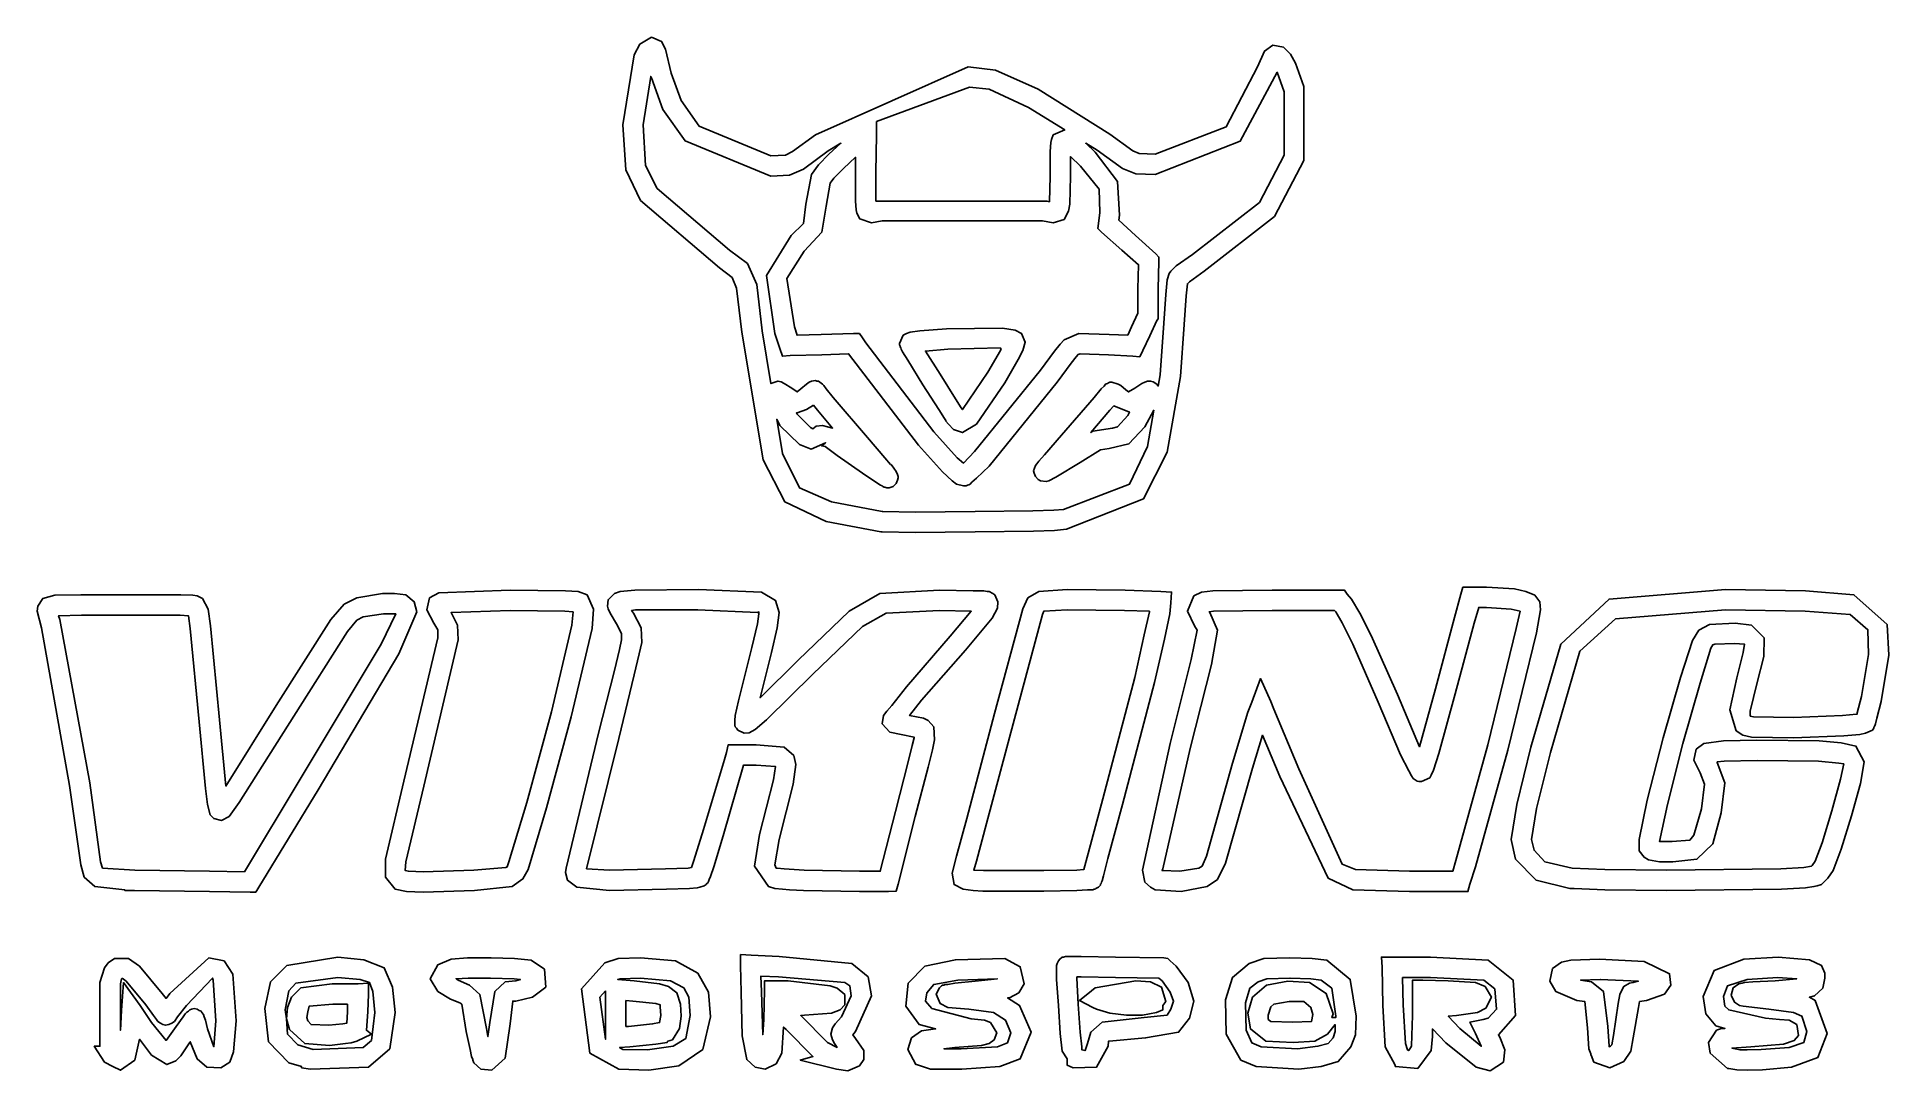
# Model space of a CAD drawing. Extents: x 17.8 to 43.5, y 276.5 to 290.9.
import ezdxf

# ---------------------------------------------------------------- set-up
doc = ezdxf.new("R2010")
doc.units = 0
doc.layers.add('Layer_1', color=7, linetype='CONTINUOUS')

msp = doc.modelspace()

# ---------------------------------------------------------------- linework, layer by layer
at = {"layer": 'Layer_1', "color": 7}
for points in [[(26.317222, 290.879306), (26.158472, 290.782292), (26.079097, 290.632361), (25.920347, 289.662222), (25.964444, 289.036042), (26.167292, 288.612708), (27.260903, 287.677847), (27.437292, 287.545556), (27.499028, 287.395625), (27.569583, 286.787083), (27.869444, 285.014375), (28.169306, 284.432292), (28.742569, 284.158889), (29.501042, 284.017778), (29.518681, 284.017778), (29.977292, 284.008958), (30.806319, 284.017778), (31.617708, 284.026597), (31.90875, 284.035417), (32.076319, 284.053056), (33.143472, 284.476389), (33.469792, 285.120208), (33.655, 286.169722), (33.707917, 286.892917), (33.734361, 287.289792), (33.752, 287.457361), (33.778444, 287.483819), (33.981291, 287.63375), (34.96025, 288.392222), (35.365944, 289.168333), (35.365944, 290.191389), (35.251291, 290.517708), (35.180736, 290.641181), (35.083722, 290.738194), (34.933791, 290.764653), (34.819138, 290.685278), (34.722125, 290.464792), (34.289972, 289.635764), (33.302194, 289.256528), (33.081708, 289.265347), (32.993513, 289.300625), (32.676013, 289.529931), (31.679416, 290.156111), (31.088513, 290.420694), (30.709277, 290.464792), (28.592611, 289.521111), (28.275111, 289.291806), (28.178097, 289.238889), (27.97525, 289.230069), (26.978652, 289.644583), (26.731708, 289.997361), (26.590597, 290.376597), (26.511222, 290.711736), (26.458305, 290.817569), (26.317194, 290.879306), (26.317222, 290.879306)], [(34.995556, 290.394236), (35.092569, 290.120833), (35.092569, 289.238889), (34.748611, 288.58625), (33.822569, 287.863056), (33.593264, 287.704306), (33.522708, 287.63375), (33.496264, 287.598472), (33.46982, 287.510278), (33.452181, 287.307431), (33.425737, 286.910556), (33.37282, 286.196181), (33.346376, 286.037431), (33.328737, 286.063889), (33.27582, 286.099167), (33.240543, 286.107986), (33.196445, 286.107986), (33.161168, 286.090347), (33.11707, 286.072708), (33.020056, 286.010972), (32.931862, 285.958056), (32.896584, 285.984514), (32.826029, 286.04625), (32.790751, 286.063889), (32.702556, 286.090347), (32.676112, 286.090347), (32.658473, 286.081528), (32.640834, 286.072708), (32.61439, 286.063889), (32.596751, 286.037431), (32.552654, 286.002153), (32.45564, 285.878681), (32.005849, 285.358333), (31.767724, 285.084931), (31.688349, 284.996736), (31.661904, 284.961458), (31.644265, 284.935), (31.617821, 284.864444), (31.626627, 284.829167), (31.644265, 284.785069), (31.679543, 284.740972), (31.714821, 284.723333), (31.794196, 284.714514), (31.829474, 284.723333), (31.926488, 284.77625), (32.261627, 284.979097), (32.543849, 285.155486), (32.667321, 285.173125), (32.940724, 285.234861), (33.16121, 285.472986), (33.284682, 285.702292), (33.196488, 285.199583), (32.949543, 284.679236), (32.032321, 284.326458), (31.900029, 284.317639), (31.608988, 284.308819), (30.806418, 284.3), (29.97739, 284.291181), (29.527599, 284.3), (29.518793, 284.3), (28.813238, 284.432292), (28.372266, 284.626319), (28.134141, 285.102569), (28.054766, 285.578819), (28.098863, 285.490625), (28.372266, 285.226042), (28.531016, 285.164306), (28.733863, 285.2525), (28.680946, 285.208403), (28.725043, 285.199583), (28.892613, 285.076111), (29.245391, 284.829167), (29.430599, 284.705694), (29.492335, 284.661597), (29.518779, 284.652778), (29.527585, 284.643958), (29.545224, 284.635139), (29.554029, 284.635139), (29.580473, 284.626319), (29.615751, 284.626319), (29.668668, 284.643958), (29.712765, 284.688056), (29.730404, 284.732153), (29.739209, 284.767431), (29.739209, 284.785069), (29.730404, 284.811528), (29.712765, 284.855625), (29.677487, 284.899722), (29.642209, 284.952639), (29.633404, 284.952639), (29.554029, 285.040833), (29.315904, 285.323056), (28.839654, 285.878681), (28.74264, 286.002153), (28.707362, 286.04625), (28.689723, 286.063889), (28.636807, 286.107986), (28.610362, 286.107986), (28.592724, 286.116806), (28.539807, 286.107986), (28.504529, 286.090347), (28.469251, 286.063889), (28.389876, 286.002153), (28.33696, 285.958056), (28.266404, 286.010972), (28.160571, 286.072708), (28.116474, 286.099167), (28.072376, 286.107986), (27.975362, 286.072708), (27.85189, 286.804722), (27.781335, 287.448542), (27.649043, 287.739583), (27.402099, 287.924792), (26.396682, 288.780278), (26.237932, 289.097778), (26.202654, 289.662222), (26.308487, 290.3325), (26.317307, 290.314861), (26.476057, 289.873889), (26.784737, 289.441736), (27.975362, 288.947847), (28.231126, 288.965486), (28.425154, 289.044861), (28.769112, 289.300625), (28.945501, 289.406458), (28.777932, 289.256528), (28.636821, 289.106597), (28.539807, 288.974306), (28.460432, 288.559792), (28.425154, 288.295208), (28.257585, 288.127639), (27.913626, 287.572014), (28.028279, 286.769444), (28.098835, 286.557778), (28.134112, 286.451944), (28.239946, 286.460764), (28.680918, 286.469583), (29.051335, 286.487222), (30.021474, 285.217222), (30.356612, 284.846806), (30.488904, 284.723333), (30.55064, 284.679236), (30.647654, 284.652778), (30.682932, 284.652778), (30.700571, 284.661597), (30.71821, 284.670417), (30.735849, 284.679236), (30.762293, 284.705694), (30.824029, 284.758611), (31.000418, 284.926181), (31.944098, 286.090347), (32.138126, 286.354931), (32.208682, 286.443125), (32.235126, 286.478403), (32.26157, 286.487222), (32.658445, 286.469583), (32.993584, 286.451944), (33.090598, 286.443125), (33.134695, 286.531319), (33.231709, 286.734167), (33.328723, 286.945833), (33.346362, 286.972292), (33.346362, 286.99875), (33.346362, 287.386806), (33.355167, 287.766042), (33.355167, 287.827778), (33.31107, 287.871875), (33.028848, 288.127639), (32.799542, 288.339306), (32.808347, 288.409861), (32.781903, 288.877292), (32.473223, 289.282986), (32.340931, 289.406458), (32.499681, 289.309444), (32.852459, 289.053681), (33.037667, 288.983125), (33.30225, 288.974306), (34.484056, 289.432917), (34.995584, 290.394236), (34.995556, 290.394236)], [(30.726944, 290.182569), (31.000347, 290.156111), (31.547153, 289.900347), (32.049861, 289.591667), (31.891111, 289.521111), (31.864667, 289.459375), (31.855862, 289.415278), (31.847056, 289.291806), (31.847056, 288.947847), (31.838251, 288.595069), (31.802973, 288.603889), (29.448181, 288.603889), (29.430543, 288.603889), (29.430543, 288.612708), (29.430543, 289.000764), (29.439348, 289.521111), (29.439348, 289.706319), (30.726987, 290.182569), (30.726944, 290.182569)], [(32.129236, 289.22125), (32.270347, 289.088958), (32.526111, 288.771458), (32.534916, 288.445139), (32.517278, 288.295208), (32.508472, 288.224653), (32.561389, 288.171736), (32.843611, 287.924792), (33.072917, 287.721944), (33.064111, 287.386806), (33.064111, 287.051667), (32.975917, 286.857639), (32.923, 286.742986), (32.667222, 286.751806), (32.243889, 286.769444), (32.041042, 286.68125), (31.988125, 286.619514), (31.90875, 286.5225), (31.714722, 286.257917), (30.7975, 285.129028), (30.647569, 284.970278), (30.559375, 285.040833), (30.233056, 285.402431), (29.289375, 286.637153), (29.245278, 286.707708), (29.201181, 286.769444), (29.121806, 286.769444), (28.672014, 286.751806), (28.336875, 286.742986), (28.301597, 286.857639), (28.195764, 287.527917), (28.433889, 287.907153), (28.680833, 288.171736), (28.742569, 288.533333), (28.795486, 288.850833), (28.848403, 288.921389), (28.980694, 289.053681), (29.148264, 289.212431), (29.148264, 289.000764), (29.148264, 288.603889), (29.157069, 288.480417), (29.165875, 288.436319), (29.209972, 288.356944), (29.368722, 288.304028), (29.518652, 288.330486), (31.741152, 288.330486), (31.891083, 288.304028), (32.041013, 288.348125), (32.10275, 288.462778), (32.120388, 288.559792), (32.129194, 288.947847), (32.129194, 289.22125), (32.129236, 289.22125)], [(31.185556, 286.84), (30.409444, 286.831181), (30.039028, 286.804722), (29.906736, 286.787083), (29.853819, 286.769444), (29.809722, 286.742986), (29.756806, 286.628333), (29.756806, 286.610694), (29.765611, 286.593056), (29.765611, 286.584236), (29.774416, 286.566597), (29.783222, 286.548958), (29.80086, 286.513681), (29.871416, 286.399028), (30.083083, 286.055069), (30.303569, 285.711111), (30.382944, 285.587639), (30.400583, 285.561181), (30.400583, 285.552361), (30.43586, 285.508264), (30.506416, 285.437708), (30.629888, 285.393611), (30.823916, 285.508264), (31.220791, 286.081528), (31.405999, 286.407847), (31.467735, 286.531319), (31.503013, 286.645972), (31.450097, 286.769444), (31.361902, 286.813542), (31.185556, 286.84), (31.185556, 286.84)], [(31.159111, 286.566597), (31.159111, 286.557778), (31.167917, 286.557778), (31.159111, 286.531319), (30.982722, 286.231458), (30.629945, 285.711111), (30.612306, 285.737569), (30.532931, 285.861042), (30.321264, 286.205), (30.118417, 286.5225), (30.427097, 286.548958), (31.159111, 286.566597), (31.159111, 286.566597)], [(28.566195, 285.772847), (28.619111, 285.702292), (28.830778, 285.455347), (28.689667, 285.490625), (28.601472, 285.481806), (28.557375, 285.446528), (28.522097, 285.464167), (28.336889, 285.649375), (28.328084, 285.667014), (28.336889, 285.667014), (28.469181, 285.711111), (28.566195, 285.772847), (28.566195, 285.772847)], [(32.728972, 285.764028), (32.949459, 285.675833), (32.923014, 285.631736), (32.781903, 285.472986), (32.711348, 285.455347), (32.437945, 285.41125), (32.411501, 285.393611), (32.676084, 285.702292), (32.729001, 285.764028), (32.728972, 285.764028)], [(22.586597, 283.162292), (22.233819, 283.100556), (22.057431, 283.012361), (21.872222, 282.800694), (21.11375, 281.610069), (20.417014, 280.49), (20.328819, 281.407222), (20.205347, 282.7125), (20.170069, 282.941806), (20.090694, 283.091736), (20.020139, 283.127014), (19.958403, 283.135833), (19.790833, 283.144653), (19.076458, 283.144653), (18.406181, 283.144653), (18.044583, 283.135833), (17.877014, 283.091736), (17.806458, 282.985903), (17.797639, 282.915347), (17.859375, 282.686042), (18.247431, 280.498819), (18.406181, 279.396389), (18.450278, 279.228819), (18.600208, 279.096528), (19.014722, 279.052431), (19.014722, 279.043611), (19.147014, 279.043611), (20.187708, 279.025972), (20.752153, 279.017153), (20.831528, 279.017153), (20.875625, 279.087708), (21.695833, 280.437083), (22.815903, 282.324444), (23.062847, 282.906528), (23.027569, 283.047639), (22.912917, 283.144653), (22.754167, 283.162292), (22.586597, 283.162292), (22.586597, 283.162292)], [(24.359306, 283.206389), (23.371528, 283.171111), (23.239236, 283.100556), (23.203958, 282.932986), (23.300972, 282.747778), (23.353889, 282.659583), (23.353889, 282.544931), (22.886458, 280.560556), (22.630694, 279.475764), (22.630694, 279.228819), (22.762986, 279.06125), (22.921736, 279.025972), (23.151042, 279.017153), (23.865417, 279.043611), (24.385764, 279.096528), (24.535694, 279.202361), (24.60625, 279.334653), (24.862014, 280.190139), (25.205972, 281.451319), (25.497014, 282.677222), (25.514653, 282.941806), (25.426458, 283.144653), (25.302986, 283.18875), (25.126597, 283.197569), (24.359306, 283.206389), (24.359306, 283.206389)], [(26.969875, 283.215208), (26.087931, 283.206389), (25.885084, 283.18875), (25.805709, 283.162292), (25.717514, 283.074097), (25.708695, 282.985903), (25.717514, 282.950625), (25.743972, 282.888889), (25.832167, 282.738958), (25.902722, 282.606667), (25.902722, 282.518472), (25.876264, 282.386181), (25.805709, 282.095139), (25.585222, 281.222014), (25.135431, 279.352292), (25.126611, 279.290556), (25.15307, 279.184722), (25.285361, 279.087708), (25.735153, 279.043611), (26.528903, 279.06125), (26.846403, 279.070069), (26.952236, 279.078889), (26.987514, 279.087708), (27.04925, 279.105347), (27.075709, 279.122986), (27.084528, 279.140625), (27.102167, 279.149444), (27.110986, 279.167083), (27.119806, 279.193542), (27.137445, 279.237639), (27.181542, 279.369931), (27.313834, 279.802083), (27.596056, 280.781042), (27.772445, 280.781042), (28.037028, 280.763403), (28.01057, 280.578194), (27.816542, 279.819722), (27.745986, 279.37875), (27.940014, 279.096528), (28.028209, 279.070069), (28.134042, 279.06125), (28.231056, 279.052431), (28.425084, 279.043611), (29.201195, 279.025972), (29.606889, 279.025972), (29.712722, 279.034792), (29.739167, 279.131806), (29.977292, 280.066667), (30.153681, 280.754583), (30.215417, 280.992708), (30.241861, 281.133819), (30.233056, 281.310208), (30.153681, 281.398403), (30.091944, 281.433681), (29.897917, 281.468958), (30.065486, 281.680625), (30.674028, 282.377361), (31.044444, 282.818333), (31.115, 282.959444), (31.123805, 283.047639), (31.079708, 283.144653), (31.053264, 283.162292), (31.035625, 283.171111), (31.017986, 283.179931), (31.000347, 283.18875), (30.973903, 283.18875), (30.929806, 283.197569), (30.779875, 283.197569), (30.312445, 283.206389), (29.483417, 283.162292), (29.060084, 282.915347), (28.354528, 282.23625), (27.825361, 281.715903), (27.984111, 282.342083), (28.063486, 282.686042), (28.089945, 282.897708), (28.037028, 283.065278), (27.843, 283.179931), (26.969875, 283.215208), (26.969875, 283.215208)], [(32.085153, 283.215208), (31.688278, 283.18875), (31.538347, 283.100556), (31.467792, 282.950625), (31.077226, 281.495955), (30.691681, 280.040208), (30.55057, 279.519861), (30.488834, 279.281736), (30.515278, 279.122986), (30.63875, 279.06125), (30.779861, 279.043611), (30.912153, 279.034792), (31.758819, 279.034792), (32.217431, 279.043611), (32.367361, 279.052431), (32.420278, 279.052431), (32.437917, 279.052431), (32.455556, 279.06125), (32.473194, 279.06125), (32.482, 279.070069), (32.517278, 279.087708), (32.543722, 279.114167), (32.543722, 279.131806), (32.552527, 279.140625), (32.561332, 279.158264), (32.570138, 279.175903), (32.587777, 279.246458), (32.649513, 279.484583), (32.85236, 280.234236), (33.293332, 281.927569), (33.434443, 282.527292), (33.504999, 282.880069), (33.522638, 283.03), (33.531443, 283.179931), (33.381513, 283.18875), (32.887624, 283.206389), (32.085054, 283.215208), (32.085153, 283.215208)], [(37.570847, 283.250486), (37.544403, 283.153472), (37.456209, 282.827153), (37.191625, 281.839375), (36.971139, 281.036806), (36.662459, 281.76), (36.300862, 282.580208), (36.142112, 282.888889), (36.027459, 283.082917), (35.965723, 283.153472), (35.930445, 283.206389), (35.859889, 283.206389), (34.925028, 283.206389), (34.10482, 283.197569), (33.94607, 283.179931), (33.840237, 283.127014), (33.752042, 282.915347), (33.849056, 282.7125), (33.884334, 282.650764), (33.804959, 282.245069), (33.513917, 281.080903), (33.125862, 279.325833), (33.161139, 279.158264), (33.240514, 279.087708), (33.30225, 279.052431), (33.663848, 279.025972), (34.025445, 279.096528), (34.166556, 279.193542), (34.281209, 279.422847), (34.651625, 280.736944), (34.792737, 281.195556), (35.030862, 280.622292), (35.701139, 279.211181), (36.045098, 279.052431), (36.830028, 279.025972), (37.535584, 279.025972), (37.641417, 279.025972), (37.667861, 279.131806), (37.747236, 279.369931), (38.193607, 280.986689), (38.593903, 282.615486), (38.64682, 282.932986), (38.638014, 283.047639), (38.567459, 283.135833), (38.443987, 283.18875), (38.285237, 283.224028), (37.897181, 283.250486), (37.685514, 283.250486), (37.570862, 283.250486), (37.570847, 283.250486)], [(41.213278, 283.215208), (39.59932, 283.082917), (38.929042, 282.456736), (38.514528, 281.027986), (38.3205, 280.234236), (38.241111, 279.749167), (38.302847, 279.475764), (38.585069, 279.184722), (39.0525, 279.070069), (39.114236, 279.070069), (39.537569, 279.052431), (40.393056, 279.043611), (41.989375, 279.06125), (42.324514, 279.078889), (42.439167, 279.096528), (42.483264, 279.105347), (42.545, 279.122986), (42.633194, 279.211181), (42.70375, 279.317014), (42.818403, 279.616875), (42.959514, 280.075486), (43.082986, 280.525278), (43.135903, 280.825139), (43.02125, 281.045625), (42.818403, 281.089722), (42.509722, 281.116181), (41.645417, 281.125), (41.186806, 281.116181), (40.913403, 281.080903), (40.807569, 281.001528), (40.772292, 280.851597), (40.860486, 280.675208), (40.922222, 280.516458), (40.878125, 280.1725), (40.772292, 279.810903), (40.719375, 279.740347), (40.472431, 279.722708), (40.3225, 279.722708), (40.296056, 279.722708), (40.410709, 280.234236), (40.622375, 281.080903), (40.8605, 281.91875), (41.010431, 282.403819), (41.036875, 282.447917), (41.063319, 282.456736), (41.336722, 282.465556), (41.477833, 282.456736), (41.460194, 282.342083), (41.372, 281.989306), (41.274986, 281.548333), (41.36318, 281.257292), (41.451375, 281.195556), (41.574847, 281.169097), (42.15693, 281.160278), (42.853666, 281.186736), (43.074153, 281.204375), (43.153528, 281.222014), (43.250541, 281.266111), (43.26818, 281.292569), (43.26818, 281.301389), (43.276986, 281.319028), (43.285791, 281.327847), (43.294596, 281.354306), (43.312235, 281.433681), (43.373971, 281.662986), (43.479805, 282.306806), (43.45336, 282.730139), (42.994749, 283.144653), (42.324472, 283.197569), (41.213222, 283.215208), (41.213278, 283.215208)], [(22.604236, 282.880069), (22.745347, 282.880069), (22.771806, 282.880069), (22.568958, 282.456736), (21.448889, 280.587014), (20.672778, 279.299375), (20.187708, 279.308194), (19.155833, 279.325833), (18.706042, 279.352292), (18.679583, 279.440486), (18.529653, 280.534097), (18.115139, 282.800694), (18.0975, 282.853611), (18.415, 282.862431), (19.076458, 282.862431), (19.782014, 282.862431), (19.896667, 282.853611), (19.923125, 282.677222), (20.046597, 281.380764), (20.134792, 280.454722), (20.16125, 280.234236), (20.196528, 280.093125), (20.249444, 280.040208), (20.355278, 280.01375), (20.461111, 280.066667), (20.602222, 280.260694), (21.360694, 281.460139), (22.101528, 282.633125), (22.233819, 282.791875), (22.322014, 282.835972), (22.604236, 282.880069), (22.604236, 282.880069)], [(24.359306, 282.924167), (25.117778, 282.915347), (25.232431, 282.906528), (25.214792, 282.721319), (24.932569, 281.521875), (24.588611, 280.260694), (24.341667, 279.440486), (24.315208, 279.369931), (24.297569, 279.361111), (23.856597, 279.325833), (23.151042, 279.299375), (22.948194, 279.308194), (22.904097, 279.317014), (22.912917, 279.440486), (23.159861, 280.49), (23.636111, 282.518472), (23.627292, 282.721319), (23.539097, 282.897708), (24.359306, 282.924167), (24.359306, 282.924167)], [(26.096736, 282.932986), (26.961042, 282.932986), (27.790069, 282.897708), (27.807708, 282.906528), (27.807708, 282.880069), (27.790069, 282.738958), (27.710694, 282.412639), (27.525486, 281.671806), (27.481389, 281.468958), (27.472569, 281.398403), (27.472569, 281.363125), (27.472569, 281.336667), (27.481389, 281.310208), (27.499028, 281.292569), (27.516667, 281.266111), (27.604861, 281.222014), (27.675417, 281.230833), (27.754792, 281.274931), (27.913542, 281.407222), (28.557361, 282.042222), (29.245278, 282.703681), (29.571597, 282.888889), (30.312431, 282.924167), (30.753403, 282.915347), (30.462361, 282.571389), (29.853819, 281.865833), (29.650972, 281.610069), (29.580417, 281.530694), (29.536319, 281.468958), (29.518681, 281.354306), (29.624514, 281.239653), (29.783264, 281.204375), (29.959653, 281.169097), (29.959653, 281.160278), (29.933209, 281.054444), (29.880292, 280.825139), (29.703903, 280.137222), (29.492236, 279.308194), (29.201195, 279.308194), (28.433903, 279.325833), (28.1605, 279.343472), (28.063486, 279.352292), (28.045847, 279.352292), (28.028209, 279.396389), (28.089945, 279.749167), (28.283972, 280.516458), (28.31925, 280.789861), (28.292806, 280.913333), (28.160514, 281.027986), (27.772459, 281.063264), (27.490237, 281.063264), (27.384403, 281.063264), (27.357945, 280.957431), (27.331487, 280.860417), (27.040445, 279.890278), (26.908153, 279.458125), (26.872875, 279.361111), (26.828778, 279.352292), (26.511278, 279.343472), (25.735167, 279.325833), (25.417667, 279.343472), (25.867459, 281.151458), (26.079125, 282.033403), (26.149681, 282.324444), (26.184959, 282.483194), (26.176139, 282.686042), (26.070278, 282.888889), (26.043819, 282.924167), (26.096736, 282.932986), (26.096736, 282.932986)], [(32.085139, 282.932986), (32.878889, 282.924167), (33.222847, 282.915347), (33.222847, 282.906528), (33.152292, 282.589028), (33.02, 281.998125), (32.579028, 280.313611), (32.376181, 279.555139), (32.314444, 279.334653), (32.217431, 279.325833), (31.758819, 279.317014), (30.920972, 279.317014), (30.788681, 279.325833), (30.823958, 279.449306), (30.965069, 279.969653), (31.350642, 281.42102), (31.741181, 282.87125), (31.758819, 282.915347), (32.085139, 282.932986), (32.085139, 282.932986)], [(37.791319, 282.968264), (37.897153, 282.968264), (38.241111, 282.941806), (38.364583, 282.915347), (38.311667, 282.677222), (37.914813, 281.061862), (37.473819, 279.458125), (37.429722, 279.308194), (36.83, 279.308194), (36.080347, 279.334653), (35.895139, 279.405208), (35.295417, 280.728125), (34.951458, 281.557153), (34.907361, 281.662986), (34.76625, 281.980486), (34.642778, 281.654167), (34.589861, 281.513056), (34.378194, 280.8075), (34.016597, 279.519861), (33.954861, 279.37875), (33.910764, 279.352292), (33.646181, 279.308194), (33.399236, 279.317014), (33.408041, 279.343472), (33.787278, 281.010347), (34.087139, 282.174514), (34.166514, 282.650764), (34.06068, 282.897708), (34.051875, 282.906528), (34.113611, 282.915347), (34.925, 282.924167), (35.789306, 282.924167), (35.806944, 282.906528), (35.895139, 282.756597), (36.045069, 282.456736), (36.397847, 281.654167), (36.706528, 280.922153), (36.821181, 280.701667), (36.856458, 280.631111), (36.882903, 280.595833), (36.909347, 280.578194), (36.935791, 280.560556), (36.962235, 280.551736), (36.997513, 280.551736), (37.112166, 280.604653), (37.129805, 280.639931), (37.165082, 280.710486), (37.235638, 280.939792), (37.464944, 281.768819), (37.729527, 282.747778), (37.791263, 282.968264), (37.791319, 282.968264)], [(41.213264, 282.932986), (42.315694, 282.915347), (42.941875, 282.87125), (43.188819, 282.659583), (43.197625, 282.315625), (43.100611, 281.733542), (43.038875, 281.504236), (43.038875, 281.486597), (43.030069, 281.486597), (42.836042, 281.468958), (42.156944, 281.4425), (41.601319, 281.451319), (41.557222, 281.460139), (41.557222, 281.530694), (41.645417, 281.909931), (41.742431, 282.289167), (41.751236, 282.544931), (41.574847, 282.721319), (41.345541, 282.747778), (40.992764, 282.730139), (40.842833, 282.650764), (40.754639, 282.509653), (40.587069, 281.998125), (40.348944, 281.160278), (40.128458, 280.295972), (40.013805, 279.749167), (40.013805, 279.590417), (40.084361, 279.502222), (40.146097, 279.466944), (40.296028, 279.440486), (40.481236, 279.440486), (40.816375, 279.475764), (41.036861, 279.687431), (41.151514, 280.119583), (41.20443, 280.534097), (41.098597, 280.816319), (41.098597, 280.825139), (41.195611, 280.833958), (41.654222, 280.842778), (42.500889, 280.833958), (42.783111, 280.8075), (42.853666, 280.798681), (42.809569, 280.587014), (42.686097, 280.146042), (42.553805, 279.705069), (42.456791, 279.449306), (42.412694, 279.387569), (42.403889, 279.37875), (42.298056, 279.361111), (41.980556, 279.343472), (40.393056, 279.325833), (39.537569, 279.334653), (39.087778, 279.352292), (38.708542, 279.440486), (38.558611, 279.599236), (38.523333, 279.749167), (38.593889, 280.181319), (38.787917, 280.957431), (39.193611, 282.359722), (39.6875, 282.809514), (41.213264, 282.932986), (41.213264, 282.932986)], [(27.551944, 278.152847), (27.551944, 278.002917), (27.560764, 277.6325), (27.578403, 277.023958), (27.640139, 276.697639), (27.754792, 276.591806), (27.895903, 276.565347), (28.045833, 276.635903), (28.125208, 276.785833), (28.151667, 277.147431), (28.186944, 277.112153), (28.557361, 276.741736), (28.380972, 276.688819), (28.883681, 276.565347), (29.042431, 276.538889), (29.201181, 276.609444), (29.262917, 276.697639), (29.262917, 276.821111), (29.148264, 276.988681), (29.112986, 277.041597), (29.148264, 277.085694), (29.36875, 277.579583), (29.324653, 277.844167), (29.095347, 278.029375), (28.089931, 278.126389), (27.701875, 278.144028), (27.551944, 278.152847), (27.551944, 278.152847)], [(20.178889, 278.10875), (19.640903, 277.614861), (19.587986, 277.544306), (19.535069, 277.614861), (19.217569, 277.994097), (19.067639, 278.099931), (18.873611, 278.099931), (18.785417, 278.038194), (18.7325, 277.967639), (18.670764, 277.764792), (18.670764, 277.315), (18.670764, 276.882847), (18.591389, 276.882847), (18.7325, 276.662361), (18.847153, 276.600625), (18.952986, 276.547708), (19.155833, 276.688819), (19.217569, 276.979861), (19.385139, 276.759375), (19.596806, 276.627083), (19.720278, 276.68), (19.790833, 276.750556), (19.923125, 276.944583), (20.020139, 276.706458), (20.152431, 276.591806), (20.346458, 276.582986), (20.469931, 276.662361), (20.522847, 276.803472), (20.558125, 277.235625), (20.514028, 277.879444), (20.390556, 278.064653), (20.178889, 278.10875), (20.178889, 278.10875)], [(21.969236, 278.117569), (21.263681, 278.002917), (21.034375, 277.773611), (20.955, 277.403194), (21.007917, 276.944583), (21.290139, 276.653542), (21.466528, 276.600625), (21.466528, 276.582986), (21.59, 276.565347), (22.392569, 276.591806), (22.692431, 276.847569), (22.762986, 277.350278), (22.727708, 277.703056), (22.613056, 277.967639), (22.330833, 278.082292), (21.969236, 278.117569), (21.969236, 278.117569)], [(23.768403, 278.10875), (23.539097, 278.091111), (23.353889, 278.011736), (23.248056, 277.817708), (23.353889, 277.641319), (23.530278, 277.535486), (23.662569, 277.482569), (23.689028, 277.464931), (23.750764, 277.085694), (23.803681, 276.83875), (23.821319, 276.741736), (23.838958, 276.697639), (23.838958, 276.688819), (23.856597, 276.653542), (23.953611, 276.565347), (24.103542, 276.547708), (24.28875, 276.715278), (24.359306, 277.191528), (24.394583, 277.509028), (24.438681, 277.509028), (24.667986, 277.561944), (24.853194, 277.703056), (24.835556, 277.95), (24.650347, 278.073472), (24.421042, 278.099931), (24.094722, 278.10875), (23.768403, 278.10875), (23.768403, 278.10875)], [(26.167292, 278.10875), (25.858611, 278.099931), (25.673403, 278.038194), (25.347083, 277.676597), (25.461736, 276.785833), (25.867431, 276.565347), (26.281944, 276.547708), (26.696458, 276.609444), (27.031597, 276.83875), (27.137431, 277.288542), (27.110972, 277.6325), (26.961042, 277.897083), (26.652361, 278.064653), (26.167292, 278.10875), (26.167292, 278.10875)], [(31.220833, 278.099931), (30.532917, 278.082292), (30.109583, 277.994097), (29.880278, 277.755972), (29.845, 277.438472), (30.030208, 277.182708), (30.259514, 277.120972), (30.065486, 277.094514), (29.924375, 276.9975), (29.871458, 276.83875), (29.986111, 276.627083), (29.994916, 276.627083), (30.188944, 276.565347), (30.621097, 276.565347), (31.150264, 276.600625), (31.432486, 276.706458), (31.582416, 277.076875), (31.423666, 277.447292), (31.256097, 277.553125), (31.282541, 277.553125), (31.414833, 277.623681), (31.485388, 277.747153), (31.432472, 277.985278), (31.220805, 278.099931), (31.220833, 278.099931)], [(32.058681, 278.126389), (32.032236, 278.117569), (32.014597, 278.117569), (31.97932, 278.091111), (31.961681, 278.064653), (31.952875, 278.047014), (31.94407, 278.029375), (31.935265, 278.002917), (31.935265, 277.985278), (31.935265, 277.941181), (31.935265, 277.808889), (31.961709, 277.447292), (31.988153, 277.059236), (32.014597, 276.812292), (32.085153, 276.706458), (32.085153, 276.618264), (32.164528, 276.582986), (32.490847, 276.591806), (32.649597, 276.882847), (32.658403, 276.953403), (32.667208, 276.953403), (33.169916, 276.9975), (33.628528, 277.076875), (33.778458, 277.270903), (33.840194, 277.509028), (33.760819, 277.764792), (33.59325, 277.994097), (33.513875, 278.064653), (33.478597, 278.099931), (33.42568, 278.10875), (32.755403, 278.117569), (32.279153, 278.126389), (32.138041, 278.126389), (32.093944, 278.126389), (32.0675, 278.126389), (32.058695, 278.126389), (32.058681, 278.126389)], [(35.171944, 278.10875), (34.810347, 278.099931), (34.6075, 278.029375), (34.378194, 277.835347), (34.281181, 277.526667), (34.289986, 277.050417), (34.492833, 276.688819), (34.7045, 276.600625), (35.295403, 276.565347), (35.604083, 276.600625), (35.842208, 276.671181), (36.018597, 276.874028), (36.080333, 277.041597), (36.089138, 277.297361), (36.009763, 277.808889), (35.683444, 278.073472), (35.480597, 278.099931), (35.171916, 278.10875), (35.171944, 278.10875)], [(36.441944, 278.117569), (36.45075, 277.976458), (36.459555, 277.447292), (36.494833, 276.874028), (36.627125, 276.627083), (36.63593, 276.600625), (36.94461, 276.574167), (37.129819, 276.821111), (37.147458, 277.015139), (37.147458, 277.120972), (37.332666, 276.926944), (37.755999, 276.591806), (37.950027, 276.538889), (38.135235, 276.662361), (38.152874, 276.829931), (38.082319, 277.006319), (38.06468, 277.041597), (38.302805, 277.306181), (38.267527, 277.800069), (37.923569, 278.073472), (37.120999, 278.117569), (36.591833, 278.117569), (36.441902, 278.117569), (36.441944, 278.117569)], [(39.467014, 278.091111), (39.070139, 278.073472), (38.937847, 278.047014), (38.814375, 277.958819), (38.779097, 277.782431), (38.858472, 277.641319), (39.149514, 277.517847), (39.264167, 277.500208), (39.299444, 277.138611), (39.317083, 276.847569), (39.343528, 276.777014), (39.343528, 276.759375), (39.352333, 276.759375), (39.387611, 276.662361), (39.608097, 276.582986), (39.802125, 276.671181), (39.899138, 276.812292), (39.934416, 276.9975), (40.004972, 277.420833), (40.022611, 277.500208), (40.119625, 277.517847), (40.366569, 277.606042), (40.454763, 277.729514), (40.437125, 277.888264), (40.084347, 278.055833), (39.466986, 278.091111), (39.467014, 278.091111)], [(41.945278, 278.117569), (41.469028, 278.091111), (41.054514, 277.932361), (40.904583, 277.570764), (40.939861, 277.332639), (41.080972, 277.165069), (41.204444, 277.129792), (41.178, 277.129792), (41.142722, 277.120972), (41.089806, 277.103333), (40.975153, 276.935764), (41.001597, 276.785833), (41.239722, 276.574167), (41.257361, 276.574167), (41.372014, 276.556528), (41.521944, 276.547708), (41.724792, 276.556528), (42.130486, 276.591806), (42.492083, 276.724097), (42.624375, 277.059236), (42.456806, 277.517847), (42.377431, 277.561944), (42.447986, 277.579583), (42.562639, 277.685417), (42.589083, 277.826528), (42.589083, 277.897083), (42.544986, 278.002917), (42.377416, 278.082292), (41.945264, 278.117569), (41.945278, 278.117569)], [(18.979444, 277.826528), (19.032361, 277.782431), (19.305764, 277.456111), (19.411597, 277.306181), (19.455694, 277.253264), (19.473333, 277.226806), (19.508611, 277.200347), (19.543889, 277.182708), (19.579167, 277.173889), (19.623264, 277.182708), (19.667361, 277.200347), (19.702639, 277.226806), (19.746736, 277.288542), (19.870208, 277.447292), (20.231806, 277.826528), (20.240625, 277.800069), (20.275903, 277.235625), (20.249444, 276.874028), (20.16125, 277.120972), (20.134792, 277.244444), (20.117153, 277.288542), (20.108333, 277.323819), (20.081875, 277.350278), (20.073056, 277.367917), (20.046597, 277.376736), (20.020139, 277.394375), (19.976042, 277.403194), (19.940764, 277.394375), (19.914306, 277.385556), (19.896667, 277.367917), (19.870208, 277.350278), (19.852569, 277.332639), (19.826111, 277.288542), (19.729097, 277.15625), (19.587986, 276.962222), (19.385139, 277.209167), (19.226389, 277.447292), (18.997083, 277.764792), (18.970625, 277.376736), (18.952986, 277.103333), (18.952986, 277.315), (18.952986, 277.747153), (18.970625, 277.817708), (18.979444, 277.826528), (18.979444, 277.826528)], [(21.969236, 277.835347), (22.277917, 277.808889), (22.410208, 277.764792), (22.454306, 277.641319), (22.480764, 277.350278), (22.436667, 276.962222), (22.322014, 276.865208), (21.625278, 276.83875), (21.413611, 276.900486), (21.2725, 277.050417), (21.254861, 277.262083), (21.237222, 277.385556), (21.290139, 277.650139), (21.387153, 277.755972), (21.969236, 277.835347), (21.969236, 277.835347)], [(21.254861, 277.262083), (21.298958, 277.112153), (21.510625, 276.918125), (21.854583, 276.891667), (22.075069, 276.918125), (22.154444, 276.926944), (22.233819, 276.953403), (22.436667, 277.050417), (22.366111, 277.103333), (22.38375, 277.359097), (22.392569, 277.606042), (22.392569, 277.755972), (22.251458, 277.747153), (21.889861, 277.747153), (21.457708, 277.694236), (21.325417, 277.561944), (21.2725, 277.420833), (21.254861, 277.262083), (21.254861, 277.262083)], [(23.777222, 277.826528), (24.085903, 277.826528), (24.412222, 277.817708), (24.500417, 277.808889), (24.438681, 277.79125), (24.28875, 277.773611), (24.147639, 277.641319), (24.077083, 277.209167), (24.050625, 277.015139), (24.032986, 277.129792), (23.935972, 277.597222), (23.794861, 277.729514), (23.636111, 277.800069), (23.609653, 277.817708), (23.777222, 277.826528), (23.777222, 277.826528)], [(25.682222, 277.650139), (25.682222, 277.332639), (25.682222, 276.9975), (25.682222, 276.979861), (25.602847, 277.561944), (25.682222, 277.650139), (25.682222, 277.650139)], [(26.167292, 277.826528), (26.581806, 277.79125), (26.767014, 277.694236), (26.837569, 277.561944), (26.855208, 277.306181), (26.793472, 276.988681), (26.617083, 276.882847), (26.264306, 276.829931), (25.920347, 276.83875), (25.87625, 276.865208), (26.017361, 276.874028), (26.378958, 276.909306), (26.537708, 276.935764), (26.537708, 276.944583), (26.546528, 276.953403), (26.608264, 276.971042), (26.705278, 277.129792), (26.731736, 277.297361), (26.722917, 277.464931), (26.67, 277.623681), (26.555347, 277.711875), (26.431875, 277.747153), (26.079097, 277.79125), (25.849792, 277.808889), (25.885069, 277.817708), (26.167292, 277.826528), (26.167292, 277.826528)], [(27.834167, 277.852986), (28.081111, 277.844167), (28.998333, 277.764792), (29.068889, 277.720694), (29.086528, 277.579583), (28.954236, 277.288542), (28.866042, 277.191528), (28.830764, 277.138611), (28.80432, 277.050417), (28.830764, 276.971042), (28.857208, 276.918125), (28.892486, 276.865208), (28.760194, 276.935764), (28.389778, 277.306181), (28.442694, 277.315), (28.813111, 277.341458), (28.936583, 277.385556), (28.998319, 277.456111), (28.998319, 277.597222), (28.892486, 277.685417), (28.795472, 277.720694), (28.213389, 277.79125), (28.02818, 277.79125), (27.887069, 277.79125), (27.887069, 277.658958), (27.87825, 277.253264), (27.860611, 277.041597), (27.842972, 277.641319), (27.834153, 277.852986), (27.834167, 277.852986)], [(31.115, 277.817708), (30.806319, 277.782431), (30.524097, 277.755972), (30.427083, 277.738333), (30.391806, 277.738333), (30.374167, 277.729514), (30.356528, 277.729514), (30.338889, 277.720694), (30.312445, 277.694236), (30.268347, 277.606042), (30.321264, 277.47375), (30.427097, 277.420833), (30.718139, 277.394375), (31.062097, 277.350278), (31.229667, 277.244444), (31.300222, 277.068056), (31.256125, 276.926944), (31.115014, 276.874028), (30.612306, 276.847569), (30.374181, 276.847569), (30.524111, 276.865208), (30.894528, 276.891667), (31.000361, 276.918125), (31.070917, 276.971042), (31.106195, 277.068056), (31.018, 277.209167), (30.938625, 277.244444), (30.753417, 277.262083), (30.206611, 277.403194), (30.118417, 277.509028), (30.136056, 277.623681), (30.23307, 277.738333), (30.568209, 277.800069), (31.115014, 277.817708), (31.115, 277.817708)], [(32.217431, 277.844167), (32.279167, 277.844167), (32.755417, 277.835347), (33.355139, 277.826528), (33.399236, 277.79125), (33.513889, 277.6325), (33.557986, 277.509028), (33.522708, 277.394375), (33.469792, 277.315), (33.152292, 277.279722), (32.570208, 277.217986), (32.411458, 277.076875), (32.367361, 276.918125), (32.332083, 276.821111), (32.287986, 276.829931), (32.287986, 276.874028), (32.261542, 277.076875), (32.235098, 277.464931), (32.217459, 277.826528), (32.217459, 277.844167), (32.217431, 277.844167)], [(33.037639, 277.79125), (32.473194, 277.694236), (32.420278, 277.650139), (32.252708, 277.517847), (32.437917, 277.420833), (32.490833, 277.394375), (32.676042, 277.341458), (32.905347, 277.315), (33.125833, 277.315), (33.319861, 277.350278), (33.408056, 277.385556), (33.408056, 277.447292), (33.452153, 277.500208), (33.390417, 277.703056), (33.240486, 277.773611), (33.037639, 277.79125), (33.037639, 277.79125)], [(35.171944, 277.826528), (35.462986, 277.817708), (35.604097, 277.800069), (35.754028, 277.685417), (35.806944, 277.297361), (35.806944, 277.279722), (35.754028, 277.279722), (35.771667, 277.332639), (35.674653, 277.614861), (35.445347, 277.764792), (35.145486, 277.782431), (34.845625, 277.729514), (34.651597, 277.561944), (34.589861, 277.341458), (34.625139, 277.120972), (34.836806, 276.953403), (35.216042, 276.935764), (35.515903, 276.953403), (35.692292, 277.050417), (35.798125, 277.182708), (35.798125, 277.085694), (35.771681, 276.9975), (35.701125, 276.918125), (35.560014, 276.882847), (35.277792, 276.847569), (34.775084, 276.874028), (34.642792, 276.926944), (34.563417, 277.103333), (34.554612, 277.482569), (34.616348, 277.685417), (34.731, 277.773611), (34.854473, 277.817708), (35.171973, 277.826528), (35.171944, 277.826528)], [(36.732986, 277.835347), (37.121042, 277.835347), (37.861875, 277.800069), (38.011806, 277.676597), (38.03825, 277.394375), (37.923597, 277.270903), (37.853041, 277.253264), (37.667833, 277.217986), (37.747208, 277.059236), (37.826583, 276.882847), (37.526722, 277.129792), (37.367972, 277.297361), (37.482625, 277.306181), (37.773666, 277.350278), (37.888319, 277.412014), (37.967694, 277.561944), (37.8795, 277.711875), (37.747208, 277.764792), (37.367972, 277.79125), (37.015194, 277.800069), (36.874083, 277.800069), (36.874083, 277.658958), (36.874083, 277.306181), (36.865278, 277.032778), (36.856472, 276.882847), (36.821195, 276.821111), (36.803556, 276.829931), (36.777112, 276.918125), (36.741834, 277.456111), (36.733028, 277.835347), (36.732986, 277.835347)], [(39.475833, 277.808889), (40.005, 277.782431), (39.934444, 277.764792), (39.881528, 277.755972), (39.802153, 277.711875), (39.766875, 277.641319), (39.749236, 277.597222), (39.722792, 277.47375), (39.661056, 277.032778), (39.634612, 276.900486), (39.616973, 276.882847), (39.599334, 276.874028), (39.599334, 276.882847), (39.581695, 277.15625), (39.519959, 277.641319), (39.352389, 277.773611), (39.202459, 277.800069), (39.475862, 277.808889), (39.475833, 277.808889)], [(41.936458, 277.835347), (42.201042, 277.817708), (41.901181, 277.79125), (41.5925, 277.773611), (41.477847, 277.764792), (41.442569, 277.755972), (41.398472, 277.747153), (41.319097, 277.694236), (41.292653, 277.588403), (41.33675, 277.491389), (41.407306, 277.447292), (41.460222, 277.438472), (41.813, 277.394375), (42.156959, 277.350278), (42.271611, 277.297361), (42.342167, 277.085694), (42.29807, 276.935764), (42.095222, 276.865208), (41.707167, 276.83875), (41.513139, 276.829931), (41.416125, 276.829931), (41.301472, 276.856389), (41.566056, 276.874028), (42.015847, 276.909306), (42.165778, 276.962222), (42.227514, 277.032778), (42.20107, 277.182708), (42.095237, 277.244444), (41.962945, 277.253264), (41.768917, 277.270903), (41.257389, 277.385556), (41.204473, 277.438472), (41.186834, 277.570764), (41.23975, 277.720694), (41.513153, 277.808889), (41.936487, 277.835347), (41.936458, 277.835347)], [(21.898681, 277.464931), (22.101528, 277.464931), (22.101528, 277.359097), (22.092708, 277.200347), (22.039792, 277.191528), (21.845764, 277.173889), (21.598819, 277.182708), (21.554722, 277.235625), (21.537083, 277.279722), (21.554722, 277.359097), (21.572361, 277.438472), (21.898681, 277.464931), (21.898681, 277.464931)], [(25.964444, 277.517847), (26.061458, 277.509028), (26.378958, 277.47375), (26.440694, 277.456111), (26.440694, 277.429653), (26.449514, 277.306181), (26.431875, 277.209167), (26.334861, 277.191528), (25.999722, 277.15625), (25.964444, 277.15625), (25.964444, 277.332639), (25.964444, 277.517847), (25.964444, 277.517847)], [(35.163125, 277.500208), (35.365972, 277.500208), (35.462986, 277.420833), (35.48943, 277.323819), (35.471791, 277.226806), (35.207208, 277.217986), (34.907347, 277.226806), (34.872069, 277.253264), (34.872069, 277.315), (34.907347, 277.429653), (34.951444, 277.464931), (35.163111, 277.500208), (35.163125, 277.500208)]]:
    msp.add_lwpolyline(points, dxfattribs=at)

doc.saveas('drawing.dxf')
